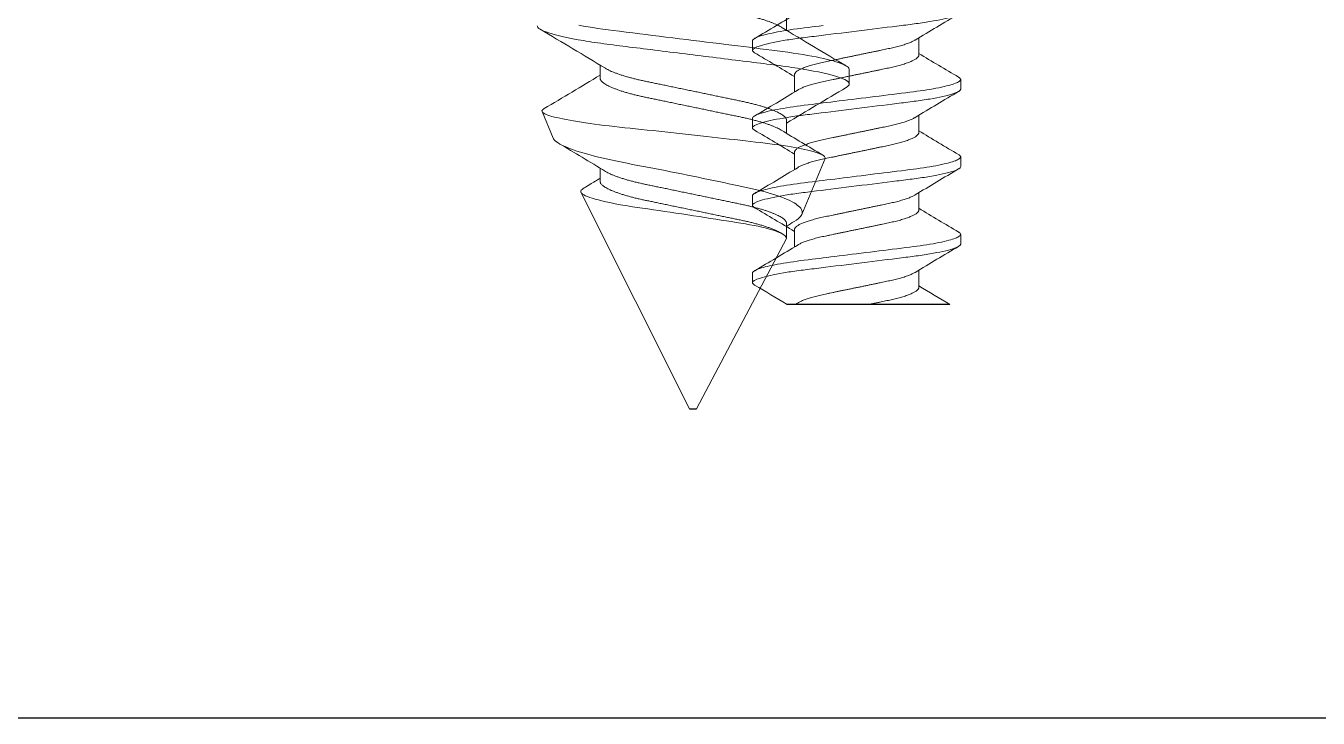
# Model space of a CAD drawing. Header units: inches. Extents: x 129892 to 140765, y 18172 to 24435.
# Drawn here: x 131238.47 to 131256.27, y 22511.99 to 22521.53 of the extents above; entities that cross this region are included whole.
import ezdxf

# ---------------------------------------------------------------- set-up
doc = ezdxf.new("R2010")
doc.units = ezdxf.units.IN
doc.header["$MEASUREMENT"] = 0

# ---------------------------------------------------------------- blocks, each defined once
blk = doc.blocks.new('A$C105D4D3B')
at = {"color": 251, "linetype": 'Continuous', "lineweight": 15}
for p, q in [((5.338, 5.398), (5.338, 5.218)), ((2.769, 4.558), (2.769, 4.738)), ((6.204, 4.678), (6.204, 4.478)), ((2.122, 3.731), (1.971, 4.096)), ((5.338, 3.978), (5.338, 3.797)), ((5.87, 3.451), (5.551, 2.68)), ((2.769, 3.138), (2.769, 3.318)), ((4.003, 0), (2.505, 2.985)), ((5.338, 2.558), (5.338, 2.348)), ((5.338, 2.348), (4.097, 0))]:
    blk.add_line(p, q, dxfattribs=at)
at = {"color": 251}
blk.add_line((4.003, 0), (4.097, 0), dxfattribs=at)
at = {"color": 251, "linetype": 'Continuous', "lineweight": 15}
for points in [[(2.475, 5.285), (2.54, 5.274), (2.604, 5.264), (2.671, 5.253), (2.738, 5.243), (2.808, 5.233), (2.879, 5.224), (2.951, 5.214), (3.038, 5.204), (3.128, 5.192), (3.221, 5.181), (3.316, 5.169), (3.404, 5.158), (3.493, 5.147), (3.584, 5.136), (3.676, 5.124), (3.77, 5.113), (3.864, 5.101), (3.959, 5.089), (4.054, 5.078), (4.144, 5.066), (4.234, 5.055), (4.324, 5.044), (4.413, 5.033), (4.501, 5.022), (4.587, 5.011), (4.668, 5.001), (4.747, 4.992), (4.825, 4.982), (4.901, 4.973), (4.975, 4.963), (5.056, 4.953), (5.134, 4.944), (5.21, 4.934), (5.285, 4.924), (5.358, 4.914), (5.43, 4.903), (5.5, 4.892), (5.567, 4.881), (5.629, 4.87), (5.689, 4.86), (5.746, 4.849), (5.8, 4.837), (5.851, 4.826), (5.899, 4.815), (5.941, 4.805), (5.98, 4.794), (6.017, 4.784), (6.05, 4.773), (6.08, 4.763), (6.109, 4.751), (6.135, 4.74), (6.156, 4.729), (6.174, 4.718), (6.187, 4.708), (6.197, 4.697), (6.202, 4.687), (6.204, 4.678), (6.204, 4.678)], [(5.87, 3.451), (5.871, 3.46), (5.868, 3.47), (5.861, 3.48), (5.848, 3.491), (5.831, 3.502), (5.808, 3.512), (5.787, 3.521), (5.762, 3.53), (5.734, 3.539), (5.704, 3.548), (5.669, 3.557), (5.631, 3.566), (5.591, 3.576), (5.547, 3.585), (5.502, 3.594), (5.454, 3.602), (5.403, 3.611), (5.35, 3.62), (5.294, 3.628), (5.235, 3.637), (5.173, 3.645), (5.109, 3.654), (5.046, 3.661), (4.98, 3.669), (4.913, 3.677), (4.844, 3.685), (4.773, 3.693), (4.7, 3.701), (4.625, 3.71), (4.549, 3.718), (4.472, 3.727), (4.394, 3.736), (4.315, 3.745), (4.235, 3.753), (4.153, 3.763), (4.071, 3.772), (3.988, 3.781), (3.905, 3.79), (3.823, 3.799), (3.743, 3.808), (3.662, 3.816), (3.581, 3.825), (3.5, 3.834), (3.419, 3.843), (3.339, 3.851), (3.26, 3.86), (3.185, 3.868), (3.111, 3.875), (3.038, 3.883), (2.967, 3.891), (2.896, 3.899), (2.827, 3.907), (2.76, 3.916), (2.695, 3.924), (2.632, 3.933), (2.571, 3.941), (2.513, 3.95), (2.457, 3.959), (2.403, 3.968), (2.351, 3.977), (2.303, 3.986), (2.257, 3.995), (2.215, 4.004), (2.176, 4.013), (2.14, 4.022), (2.107, 4.031), (2.078, 4.039), (2.051, 4.048), (2.028, 4.057), (2.009, 4.066), (1.994, 4.074), (1.983, 4.082), (1.975, 4.09), (1.97, 4.097), (1.969, 4.105), (1.972, 4.113), (1.978, 4.122), (1.988, 4.13), (1.999, 4.137)], [(2.122, 3.732), (2.127, 3.721), (2.138, 3.707), (2.152, 3.693), (2.171, 3.678), (2.192, 3.664), (2.216, 3.65), (2.244, 3.635), (2.276, 3.62), (2.311, 3.605), (2.35, 3.59), (2.392, 3.574), (2.437, 3.558), (2.482, 3.544), (2.53, 3.529), (2.581, 3.514), (2.634, 3.499), (2.691, 3.484), (2.75, 3.47), (2.812, 3.455), (2.876, 3.44), (2.94, 3.426), (3.006, 3.412), (3.074, 3.398), (3.144, 3.384), (3.216, 3.37), (3.291, 3.356), (3.367, 3.342), (3.445, 3.327), (3.518, 3.313), (3.591, 3.298), (3.665, 3.284), (3.74, 3.269), (3.817, 3.254), (3.894, 3.238), (3.972, 3.223), (4.05, 3.207), (4.121, 3.192), (4.192, 3.177), (4.264, 3.163), (4.334, 3.148), (4.405, 3.133), (4.476, 3.118), (4.546, 3.103), (4.614, 3.088), (4.68, 3.074), (4.743, 3.06), (4.806, 3.046), (4.868, 3.032), (4.928, 3.018), (4.987, 3.004), (5.044, 2.989), (5.098, 2.974), (5.146, 2.96), (5.191, 2.946), (5.234, 2.931), (5.275, 2.916), (5.315, 2.901), (5.351, 2.885), (5.385, 2.87), (5.416, 2.854), (5.442, 2.839), (5.466, 2.824), (5.487, 2.809), (5.505, 2.795), (5.521, 2.779), (5.534, 2.764), (5.544, 2.749), (5.551, 2.735), (5.555, 2.721), (5.556, 2.707), (5.555, 2.693), (5.551, 2.68)], [(5.337, 2.348), (5.336, 2.359), (5.331, 2.371), (5.321, 2.383), (5.307, 2.396), (5.287, 2.408), (5.264, 2.421), (5.237, 2.433), (5.207, 2.445), (5.173, 2.457), (5.134, 2.469), (5.092, 2.482), (5.046, 2.494), (4.998, 2.505), (4.947, 2.516), (4.892, 2.527), (4.834, 2.538), (4.772, 2.549), (4.708, 2.56), (4.644, 2.57), (4.578, 2.581), (4.51, 2.592), (4.439, 2.603), (4.366, 2.614), (4.292, 2.626), (4.215, 2.638), (4.137, 2.65), (4.058, 2.662), (3.977, 2.674), (3.896, 2.686), (3.815, 2.698), (3.737, 2.71), (3.659, 2.721), (3.582, 2.733), (3.504, 2.744), (3.428, 2.755), (3.353, 2.766), (3.283, 2.776), (3.215, 2.786), (3.149, 2.797), (3.083, 2.808), (3.021, 2.819), (2.961, 2.831), (2.903, 2.842), (2.848, 2.854), (2.796, 2.866), (2.747, 2.879), (2.703, 2.891), (2.662, 2.903), (2.627, 2.915), (2.595, 2.926), (2.569, 2.938), (2.546, 2.949), (2.528, 2.961), (2.515, 2.972), (2.507, 2.982), (2.504, 2.992), (2.505, 3.003), (2.51, 3.014), (2.521, 3.025), (2.536, 3.036), (2.543, 3.04)], [(2.543, 3.041), (2.556, 3.048), (2.581, 3.063), (2.605, 3.078), (2.628, 3.092), (2.649, 3.104), (2.673, 3.119), (2.683, 3.125), (2.695, 3.132), (2.707, 3.139), (2.72, 3.147), (2.732, 3.155), (2.742, 3.161), (2.748, 3.164), (2.753, 3.167), (2.76, 3.172), (2.77, 3.178), (2.769, 3.177)]]:
    blk.add_lwpolyline(points, dxfattribs=at)
for centre, radius, start, end in [((-31.034, -50.951), 65.145, 58.66637, 59.58475), ((39.14, 60.903), 65.142, 238.66632, 239.58486), ((-32.652, 63.031), 68.331, 300.47088, 301.22386), ((41.603, -55.898), 69.967, 120.43448, 121.21919), ((31.825, 47.347), 50.972, 238.5953, 239.3464), ((-25.041, -42.422), 53.531, 58.6077, 59.4082), ((5.323, 2.821), 0.267, 297.0372, 328.292), ((25.029, -29.83), 37.87, 121.1414, 121.3298)]:
    blk.add_arc(centre, radius, start, end, dxfattribs=at)
for points, knots in [([(2.769, 5.978), (2.77, 5.973), (2.771, 5.965), (2.776, 5.952), (2.785, 5.939), (2.799, 5.925), (2.816, 5.911), (2.837, 5.897), (2.861, 5.882), (2.891, 5.867), (2.924, 5.851), (2.962, 5.836), (3.004, 5.82), (3.049, 5.804), (3.098, 5.789), (3.148, 5.774), (3.201, 5.76), (3.254, 5.746), (3.31, 5.733), (3.367, 5.72), (3.425, 5.708), (3.486, 5.696), (3.549, 5.682), (3.614, 5.669), (3.683, 5.655), (3.755, 5.64), (3.828, 5.624), (3.903, 5.609), (3.978, 5.593), (4.053, 5.578), (4.126, 5.563), (4.198, 5.548), (4.269, 5.533), (4.339, 5.518), (4.408, 5.504), (4.475, 5.49), (4.541, 5.476), (4.605, 5.463), (4.668, 5.45), (4.73, 5.437), (4.79, 5.424), (4.848, 5.41), (4.904, 5.396), (4.958, 5.381), (5.008, 5.367), (5.054, 5.352), (5.098, 5.337), (5.138, 5.322), (5.175, 5.307), (5.209, 5.292), (5.238, 5.277), (5.257, 5.267), (5.264, 5.262), (5.265, 5.262)], [0, 0, 0, 0, 0.018809, 0.037877, 0.057179, 0.076689, 0.096379, 0.11622, 0.136179, 0.156224, 0.177279, 0.198352, 0.219403, 0.240394, 0.261285, 0.282039, 0.301689, 0.321152, 0.340401, 0.359409, 0.378169, 0.397041, 0.416167, 0.435521, 0.456012, 0.476692, 0.497525, 0.518475, 0.539504, 0.560572, 0.580683, 0.60076, 0.620768, 0.640675, 0.660448, 0.680056, 0.699471, 0.718664, 0.738507, 0.758145, 0.778013, 0.798149, 0.818524, 0.839105, 0.858913, 0.878847, 0.898874, 0.918963, 0.939077, 0.959183, 0.979247, 0.999234, 1, 1, 1, 1]), ([(1.903, 5.278), (1.903, 5.249), (1.956, 5.215), (2.174, 5.145), (2.339, 5.108), (2.641, 5.057), (2.75, 5.041), (2.977, 5.011), (3.095, 4.996), (3.479, 4.949), (3.766, 4.913), (4.342, 4.842), (4.629, 4.806), (5.012, 4.759), (5.13, 4.745), (5.358, 4.714), (5.467, 4.698), (5.768, 4.647), (5.934, 4.611), (6.152, 4.54), (6.204, 4.506), (6.204, 4.478)], [0, 0, 0, 0, 0.125, 0.125, 0.25, 0.25, 0.3125, 0.3125, 0.375, 0.375, 0.5, 0.5, 0.625, 0.625, 0.6875, 0.6875, 0.75, 0.75, 0.875, 0.875, 1, 1, 1, 1]), ([(2.843, 4.693), (2.849, 4.689), (2.863, 4.681), (2.891, 4.667), (2.924, 4.651), (2.962, 4.636), (3.004, 4.62), (3.049, 4.604), (3.098, 4.589), (3.148, 4.574), (3.201, 4.56), (3.254, 4.546), (3.31, 4.533), (3.367, 4.52), (3.425, 4.508), (3.486, 4.496), (3.549, 4.482), (3.614, 4.469), (3.683, 4.455), (3.755, 4.44), (3.828, 4.424), (3.903, 4.409), (3.978, 4.393), (4.053, 4.378), (4.126, 4.363), (4.198, 4.348), (4.269, 4.333), (4.339, 4.318), (4.408, 4.304), (4.475, 4.29), (4.541, 4.276), (4.605, 4.263), (4.668, 4.25), (4.73, 4.237), (4.79, 4.224), (4.848, 4.21), (4.904, 4.196), (4.958, 4.181), (5.008, 4.167), (5.054, 4.152), (5.098, 4.137), (5.138, 4.122), (5.175, 4.107), (5.209, 4.092), (5.238, 4.077), (5.265, 4.063), (5.288, 4.048), (5.306, 4.033), (5.321, 4.018), (5.331, 4.004), (5.337, 3.991), (5.338, 3.982), (5.338, 3.978)], [0, 0, 0, 0, 0.015022, 0.035068, 0.056123, 0.077196, 0.098248, 0.119238, 0.14013, 0.160884, 0.180534, 0.199998, 0.219246, 0.238255, 0.257015, 0.275888, 0.295014, 0.314368, 0.33486, 0.35554, 0.376373, 0.397323, 0.418352, 0.439421, 0.459532, 0.479609, 0.499618, 0.519525, 0.539298, 0.558906, 0.578321, 0.597515, 0.617358, 0.636996, 0.656865, 0.677001, 0.697376, 0.717957, 0.737765, 0.757699, 0.777727, 0.797816, 0.81793, 0.838037, 0.858101, 0.878088, 0.898909, 0.919574, 0.940046, 0.960295, 0.980289, 1, 1, 1, 1]), ([(2.769, 4.558), (2.77, 4.553), (2.771, 4.545), (2.776, 4.532), (2.785, 4.519), (2.799, 4.505), (2.816, 4.491), (2.837, 4.477), (2.861, 4.462), (2.891, 4.447), (2.924, 4.431), (2.962, 4.416), (3.004, 4.4), (3.049, 4.384), (3.098, 4.369), (3.148, 4.354), (3.201, 4.34), (3.254, 4.326), (3.31, 4.313), (3.367, 4.3), (3.425, 4.288), (3.486, 4.276), (3.549, 4.262), (3.614, 4.249), (3.683, 4.235), (3.755, 4.22), (3.828, 4.204), (3.903, 4.189), (3.978, 4.173), (4.053, 4.158), (4.126, 4.143), (4.198, 4.128), (4.269, 4.113), (4.339, 4.098), (4.408, 4.084), (4.475, 4.07), (4.541, 4.056), (4.605, 4.043), (4.668, 4.03), (4.73, 4.017), (4.79, 4.004), (4.848, 3.99), (4.904, 3.976), (4.958, 3.961), (5.008, 3.947), (5.054, 3.932), (5.098, 3.917), (5.138, 3.902), (5.175, 3.887), (5.209, 3.872), (5.238, 3.857), (5.257, 3.847), (5.264, 3.842), (5.265, 3.842)], [0, 0, 0, 0, 0.018809, 0.037877, 0.057179, 0.076689, 0.096379, 0.11622, 0.136179, 0.156224, 0.177279, 0.198352, 0.219403, 0.240394, 0.261285, 0.282039, 0.301689, 0.321152, 0.340401, 0.359409, 0.378169, 0.397041, 0.416167, 0.435521, 0.456012, 0.476692, 0.497525, 0.518475, 0.539504, 0.560572, 0.580683, 0.60076, 0.620768, 0.640675, 0.660448, 0.680056, 0.699471, 0.718664, 0.738507, 0.758145, 0.778013, 0.79815, 0.818524, 0.839105, 0.858913, 0.878847, 0.898874, 0.918963, 0.939077, 0.959183, 0.979247, 0.999234, 1, 1, 1, 1]), ([(2.769, 4.558), (2.77, 4.553), (2.771, 4.545), (2.776, 4.532), (2.785, 4.519), (2.799, 4.505), (2.816, 4.491), (2.837, 4.477), (2.861, 4.462), (2.891, 4.447), (2.924, 4.431), (2.962, 4.416), (3.004, 4.4), (3.049, 4.384), (3.098, 4.369), (3.148, 4.354), (3.201, 4.34), (3.254, 4.326), (3.31, 4.313), (3.367, 4.3), (3.425, 4.288), (3.486, 4.276), (3.549, 4.262), (3.614, 4.249), (3.683, 4.235), (3.755, 4.22), (3.828, 4.204), (3.903, 4.189), (3.978, 4.173), (4.053, 4.158), (4.126, 4.143), (4.198, 4.128), (4.269, 4.113), (4.339, 4.098), (4.408, 4.084), (4.475, 4.07), (4.541, 4.056), (4.605, 4.043), (4.668, 4.03), (4.73, 4.017), (4.79, 4.004), (4.848, 3.99), (4.904, 3.976), (4.958, 3.961), (5.008, 3.947), (5.054, 3.932), (5.098, 3.917), (5.138, 3.902), (5.175, 3.887), (5.209, 3.872), (5.238, 3.857), (5.257, 3.847), (5.264, 3.842), (5.265, 3.842)], [0, 0, 0, 0, 0.018809, 0.037877, 0.057179, 0.076689, 0.096379, 0.11622, 0.136179, 0.156224, 0.177279, 0.198352, 0.219403, 0.240394, 0.261285, 0.282039, 0.301689, 0.321152, 0.340401, 0.359409, 0.378169, 0.397041, 0.416167, 0.435521, 0.456012, 0.476692, 0.497525, 0.518475, 0.539504, 0.560572, 0.580683, 0.60076, 0.620768, 0.640675, 0.660448, 0.680056, 0.699471, 0.718664, 0.738507, 0.758145, 0.778013, 0.798149, 0.818524, 0.839105, 0.858913, 0.878847, 0.898874, 0.918963, 0.939077, 0.959183, 0.979247, 0.999234, 1, 1, 1, 1]), ([(2.843, 3.273), (2.849, 3.269), (2.863, 3.261), (2.891, 3.247), (2.924, 3.231), (2.962, 3.216), (3.004, 3.2), (3.049, 3.184), (3.098, 3.169), (3.148, 3.154), (3.201, 3.14), (3.254, 3.126), (3.31, 3.113), (3.367, 3.1), (3.425, 3.088), (3.486, 3.076), (3.549, 3.062), (3.614, 3.049), (3.683, 3.035), (3.755, 3.02), (3.828, 3.004), (3.903, 2.989), (3.978, 2.973), (4.053, 2.958), (4.126, 2.943), (4.198, 2.928), (4.269, 2.913), (4.339, 2.898), (4.408, 2.884), (4.475, 2.87), (4.541, 2.856), (4.605, 2.843), (4.668, 2.83), (4.73, 2.817), (4.79, 2.804), (4.848, 2.79), (4.904, 2.776), (4.958, 2.761), (5.008, 2.747), (5.054, 2.732), (5.098, 2.717), (5.138, 2.702), (5.175, 2.687), (5.209, 2.672), (5.238, 2.657), (5.265, 2.643), (5.288, 2.628), (5.306, 2.613), (5.321, 2.598), (5.331, 2.584), (5.337, 2.571), (5.338, 2.562), (5.338, 2.558)], [0, 0, 0, 0, 0.015022, 0.035068, 0.056123, 0.077196, 0.098248, 0.119238, 0.14013, 0.160884, 0.180534, 0.199998, 0.219246, 0.238255, 0.257015, 0.275888, 0.295014, 0.314368, 0.33486, 0.35554, 0.376373, 0.397324, 0.418352, 0.439421, 0.459532, 0.479609, 0.499618, 0.519525, 0.539298, 0.558906, 0.578321, 0.597515, 0.617358, 0.636996, 0.656865, 0.677001, 0.697376, 0.717957, 0.737765, 0.757699, 0.777727, 0.797816, 0.81793, 0.838037, 0.858101, 0.878088, 0.898909, 0.919574, 0.940046, 0.960295, 0.980289, 1, 1, 1, 1]), ([(2.769, 3.138), (2.77, 3.133), (2.771, 3.125), (2.776, 3.112), (2.785, 3.099), (2.799, 3.085), (2.816, 3.071), (2.837, 3.057), (2.861, 3.042), (2.891, 3.027), (2.924, 3.011), (2.962, 2.996), (3.004, 2.98), (3.049, 2.964), (3.098, 2.949), (3.148, 2.934), (3.201, 2.92), (3.254, 2.906), (3.31, 2.893), (3.367, 2.88), (3.425, 2.868), (3.486, 2.856), (3.549, 2.843), (3.614, 2.829), (3.683, 2.815), (3.755, 2.8), (3.828, 2.784), (3.903, 2.769), (3.978, 2.753), (4.053, 2.738), (4.126, 2.723), (4.198, 2.708), (4.269, 2.693), (4.339, 2.678), (4.408, 2.664), (4.475, 2.65), (4.541, 2.636), (4.605, 2.623), (4.668, 2.61), (4.73, 2.597), (4.79, 2.584), (4.848, 2.57), (4.904, 2.556), (4.959, 2.541), (5.011, 2.526), (5.061, 2.51), (5.108, 2.494), (5.15, 2.478), (5.189, 2.462), (5.223, 2.445), (5.248, 2.432), (5.26, 2.425), (5.264, 2.422)], [0, 0, 0, 0, 0.018809, 0.037877, 0.057179, 0.07669, 0.096381, 0.116222, 0.136181, 0.156227, 0.177282, 0.198355, 0.219407, 0.240398, 0.261289, 0.282043, 0.301694, 0.321157, 0.340406, 0.359414, 0.378175, 0.397048, 0.416174, 0.435528, 0.45602, 0.4767, 0.497533, 0.518484, 0.539512, 0.560581, 0.580692, 0.600769, 0.620778, 0.640685, 0.660458, 0.680067, 0.699482, 0.718676, 0.738519, 0.758157, 0.778026, 0.798162, 0.818537, 0.839118, 0.860474, 0.881973, 0.903575, 0.925239, 0.94692, 0.968576, 0.990164, 1, 1, 1, 1])]:
    blk.add_open_spline(points, degree=3, knots=knots, dxfattribs=at)
blk.add_open_spline([(6.204, 4.478), (6.204, 4.462), (6.19, 4.446), (6.161, 4.429)], degree=3, dxfattribs=at)
blk = doc.blocks.new('A$C47B607A2')
at = {"color": 7, "linetype": 'Continuous', "lineweight": 15}
for p, q in [((1.566, 3.631), (1.566, 3.498)), ((3.856, 3.431), (3.856, 3.672)), ((2.144, 3.165), (2.144, 2.925)), ((4.434, 2.965), (4.434, 3.098)), ((1.566, 2.565), (1.566, 2.431)), ((3.856, 2.364), (3.856, 2.605)), ((2.144, 2.098), (2.144, 1.858)), ((4.434, 1.898), (4.434, 2.031)), ((1.566, 1.498), (1.566, 1.364)), ((3.856, 1.298), (3.856, 1.538)), ((2.144, 1.031), (2.144, 0.791)), ((4.434, 0.831), (4.434, 0.964)), ((1.566, 0.431), (1.566, 0.298)), ((3.856, 0.231), (3.856, 0.471))]:
    blk.add_line(p, q, dxfattribs=at)
at = {"color": 7, "linetype": 'Continuous', "lineweight": 15, "flags": 128}
for points in [[(2.538, 3.841), (2.486, 3.834), (2.435, 3.828), (2.386, 3.822), (2.332, 3.815), (2.28, 3.809), (2.229, 3.802), (2.179, 3.796), (2.13, 3.789), (2.083, 3.782), (2.036, 3.774), (1.991, 3.767), (1.95, 3.76), (1.91, 3.753), (1.872, 3.745), (1.836, 3.738), (1.802, 3.731), (1.77, 3.723), (1.742, 3.716), (1.716, 3.709), (1.692, 3.702), (1.669, 3.695), (1.649, 3.688), (1.63, 3.681), (1.613, 3.673), (1.598, 3.666), (1.587, 3.658), (1.578, 3.651), (1.571, 3.645), (1.568, 3.638), (1.566, 3.631), (1.566, 3.631)], [(4.405, 3.13), (4.413, 3.125), (4.422, 3.118), (4.429, 3.111), (4.432, 3.104), (4.434, 3.098), (4.433, 3.092), (4.429, 3.085), (4.423, 3.079), (4.415, 3.072), (4.405, 3.065), (4.392, 3.058), (4.378, 3.052), (4.361, 3.045), (4.342, 3.038), (4.321, 3.031), (4.298, 3.024), (4.27, 3.016), (4.24, 3.009), (4.207, 3.001), (4.171, 2.993), (4.134, 2.985), (4.094, 2.977), (4.053, 2.97), (4.009, 2.962), (3.966, 2.955), (3.922, 2.948), (3.877, 2.942), (3.831, 2.935), (3.783, 2.929), (3.735, 2.922), (3.677, 2.915), (3.617, 2.908), (3.556, 2.9), (3.492, 2.892), (3.433, 2.885), (3.374, 2.878), (3.313, 2.87), (3.252, 2.862), (3.189, 2.855), (3.127, 2.847), (3.063, 2.839), (3, 2.831), (2.94, 2.824), (2.88, 2.816), (2.82, 2.809), (2.761, 2.802), (2.702, 2.794), (2.644, 2.787), (2.591, 2.78), (2.538, 2.774), (2.486, 2.767), (2.435, 2.761), (2.386, 2.755), (2.332, 2.748), (2.28, 2.742), (2.229, 2.736), (2.179, 2.729), (2.13, 2.722), (2.083, 2.715), (2.036, 2.708), (1.991, 2.7), (1.95, 2.693), (1.91, 2.686), (1.872, 2.679), (1.836, 2.671), (1.802, 2.664), (1.77, 2.656), (1.742, 2.649), (1.716, 2.642), (1.692, 2.635), (1.669, 2.628), (1.649, 2.621), (1.63, 2.614), (1.613, 2.606), (1.598, 2.599), (1.587, 2.592), (1.578, 2.585), (1.571, 2.578), (1.568, 2.571), (1.566, 2.565), (1.566, 2.565)], [(4.405, 2.064), (4.413, 2.058), (4.422, 2.051), (4.429, 2.044), (4.432, 2.037), (4.434, 2.031), (4.433, 2.025), (4.429, 2.019), (4.423, 2.012), (4.415, 2.005), (4.405, 1.999), (4.392, 1.992), (4.378, 1.985), (4.361, 1.978), (4.342, 1.971), (4.321, 1.964), (4.298, 1.957), (4.27, 1.949), (4.24, 1.942), (4.207, 1.934), (4.171, 1.926), (4.134, 1.918), (4.094, 1.91), (4.053, 1.903), (4.009, 1.895), (3.966, 1.888), (3.922, 1.881), (3.877, 1.875), (3.831, 1.868), (3.783, 1.862), (3.735, 1.856), (3.677, 1.848), (3.617, 1.841), (3.556, 1.833), (3.492, 1.825), (3.433, 1.818), (3.374, 1.811), (3.313, 1.803), (3.252, 1.796), (3.189, 1.788), (3.127, 1.78), (3.063, 1.772), (3, 1.764), (2.94, 1.757), (2.88, 1.749), (2.82, 1.742), (2.761, 1.735), (2.702, 1.727), (2.644, 1.72), (2.591, 1.714), (2.538, 1.707), (2.486, 1.701), (2.435, 1.694), (2.386, 1.688), (2.332, 1.682), (2.28, 1.675), (2.229, 1.669), (2.179, 1.662), (2.13, 1.655), (2.083, 1.648), (2.036, 1.641), (1.991, 1.633), (1.95, 1.626), (1.91, 1.619), (1.872, 1.612), (1.836, 1.604), (1.802, 1.597), (1.77, 1.589), (1.742, 1.582), (1.716, 1.575), (1.692, 1.568), (1.669, 1.561), (1.649, 1.554), (1.63, 1.547), (1.613, 1.539), (1.598, 1.532), (1.587, 1.525), (1.578, 1.518), (1.571, 1.511), (1.568, 1.504), (1.566, 1.498), (1.566, 1.498)], [(4.405, 0.997), (4.413, 0.991), (4.422, 0.984), (4.429, 0.977), (4.432, 0.971), (4.434, 0.964), (4.433, 0.958), (4.429, 0.952), (4.423, 0.945), (4.415, 0.939), (4.405, 0.932), (4.392, 0.925), (4.378, 0.918), (4.361, 0.911), (4.342, 0.904), (4.321, 0.898), (4.298, 0.891), (4.27, 0.883), (4.24, 0.875), (4.207, 0.867), (4.171, 0.859), (4.134, 0.851), (4.094, 0.844), (4.053, 0.836), (4.009, 0.829), (3.966, 0.821), (3.922, 0.815), (3.877, 0.808), (3.831, 0.801), (3.783, 0.795), (3.735, 0.789), (3.677, 0.782), (3.617, 0.774), (3.556, 0.766), (3.492, 0.759), (3.433, 0.751), (3.374, 0.744), (3.313, 0.736), (3.252, 0.729), (3.189, 0.721), (3.127, 0.713), (3.063, 0.705), (3, 0.698), (2.94, 0.69), (2.88, 0.683), (2.82, 0.675), (2.761, 0.668), (2.702, 0.661), (2.644, 0.653), (2.591, 0.647), (2.538, 0.64), (2.486, 0.634), (2.435, 0.627), (2.386, 0.621), (2.332, 0.615), (2.28, 0.608), (2.229, 0.602), (2.179, 0.595), (2.13, 0.588), (2.083, 0.581), (2.036, 0.574), (1.991, 0.567), (1.95, 0.559), (1.91, 0.552), (1.872, 0.545), (1.836, 0.537), (1.802, 0.53), (1.77, 0.523), (1.742, 0.516), (1.716, 0.509), (1.692, 0.501), (1.669, 0.495), (1.649, 0.488), (1.63, 0.48), (1.613, 0.473), (1.598, 0.465), (1.587, 0.458), (1.578, 0.451), (1.571, 0.444), (1.568, 0.437), (1.566, 0.431), (1.566, 0.431)]]:
    blk.add_lwpolyline(points, dxfattribs=at)
blk.add_lwpolyline([(4.286, 0), (2.041, 0)])
at = {"color": 7, "linetype": 'Continuous', "lineweight": 15}
for centre, radius, start, end in [((-20.386, 41.108), 43.42, 300.4151, 301.3338), ((26.388, -33.448), 43.422, 120.4152, 121.3337), ((-22.033, -36.753), 46.646, 58.7809, 59.5655), ((28.026, 43.337), 46.632, 238.7807, 239.5655), ((-20.386, 40.041), 43.42, 300.4151, 301.3338), ((26.388, -34.514), 43.422, 120.4152, 121.3337), ((-22.033, -37.82), 46.646, 58.7809, 59.5655), ((28.026, 42.27), 46.632, 238.7807, 239.5655), ((-20.386, 38.974), 43.42, 300.4151, 301.3338), ((26.388, -35.581), 43.422, 120.4152, 121.3337), ((-22.033, -38.887), 46.646, 58.7809, 59.5655), ((28.026, 41.203), 46.632, 238.7807, 239.5655), ((-20.386, 37.908), 43.42, 300.4151, 301.3338), ((26.388, -36.648), 43.422, 120.4152, 121.3337), ((-22.033, -39.953), 46.646, 58.9281, 59.5655), ((28.026, 40.136), 46.632, 238.7807, 239.3964)]:
    blk.add_arc(centre, radius, start, end, dxfattribs=at)
for points, knots in [([(4.434, 4.031), (4.434, 4.012), (4.399, 3.99), (4.253, 3.943), (4.143, 3.918), (3.942, 3.884), (3.869, 3.874), (3.718, 3.853), (3.639, 3.844), (3.384, 3.812), (3.192, 3.789), (2.808, 3.741), (2.617, 3.717), (2.361, 3.685), (2.282, 3.676), (2.131, 3.656), (2.058, 3.645), (1.857, 3.611), (1.747, 3.587), (1.601, 3.54), (1.566, 3.517), (1.566, 3.498)], [0, 0, 0, 0, 0.125, 0.125, 0.25, 0.25, 0.3125, 0.3125, 0.375, 0.375, 0.5, 0.5, 0.625, 0.625, 0.6875, 0.6875, 0.75, 0.75, 0.875, 0.875, 1, 1, 1, 1]), ([(3.807, 3.642), (3.803, 3.639), (3.794, 3.633), (3.776, 3.624), (3.753, 3.614), (3.728, 3.603), (3.7, 3.593), (3.67, 3.583), (3.638, 3.572), (3.604, 3.563), (3.569, 3.553), (3.533, 3.544), (3.496, 3.535), (3.458, 3.527), (3.419, 3.518), (3.379, 3.51), (3.337, 3.501), (3.293, 3.492), (3.247, 3.483), (3.199, 3.473), (3.15, 3.463), (3.101, 3.452), (3.051, 3.442), (3.001, 3.432), (2.952, 3.421), (2.904, 3.411), (2.857, 3.402), (2.81, 3.392), (2.764, 3.382), (2.719, 3.373), (2.675, 3.364), (2.633, 3.355), (2.591, 3.346), (2.549, 3.338), (2.509, 3.329), (2.471, 3.32), (2.433, 3.31), (2.398, 3.301), (2.364, 3.291), (2.333, 3.281), (2.304, 3.271), (2.277, 3.261), (2.253, 3.251), (2.23, 3.241), (2.21, 3.231), (2.193, 3.221), (2.178, 3.211), (2.165, 3.201), (2.156, 3.192), (2.149, 3.182), (2.145, 3.173), (2.144, 3.168), (2.144, 3.165)], [0, 0, 0, 0, 0.015022, 0.035068, 0.056123, 0.077196, 0.098248, 0.119238, 0.14013, 0.160884, 0.180534, 0.199998, 0.219246, 0.238255, 0.257015, 0.275888, 0.295014, 0.314368, 0.33486, 0.35554, 0.376373, 0.397324, 0.418352, 0.439421, 0.459532, 0.479609, 0.499618, 0.519525, 0.539298, 0.558906, 0.578321, 0.597515, 0.617358, 0.636996, 0.656865, 0.677001, 0.697376, 0.717957, 0.737765, 0.757699, 0.777727, 0.797816, 0.81793, 0.838037, 0.858101, 0.878088, 0.898909, 0.919574, 0.940046, 0.960295, 0.980289, 1, 1, 1, 1]), ([(3.856, 3.431), (3.856, 3.429), (3.856, 3.423), (3.852, 3.415), (3.846, 3.406), (3.837, 3.396), (3.826, 3.387), (3.812, 3.377), (3.795, 3.368), (3.776, 3.358), (3.753, 3.347), (3.728, 3.337), (3.7, 3.326), (3.67, 3.316), (3.638, 3.306), (3.604, 3.296), (3.569, 3.286), (3.533, 3.277), (3.496, 3.268), (3.458, 3.26), (3.419, 3.252), (3.379, 3.243), (3.337, 3.235), (3.293, 3.226), (3.247, 3.216), (3.199, 3.206), (3.15, 3.196), (3.101, 3.186), (3.051, 3.175), (3.001, 3.165), (2.952, 3.155), (2.904, 3.145), (2.857, 3.135), (2.81, 3.125), (2.764, 3.116), (2.719, 3.106), (2.675, 3.097), (2.633, 3.088), (2.591, 3.08), (2.549, 3.071), (2.509, 3.062), (2.471, 3.053), (2.433, 3.044), (2.398, 3.034), (2.364, 3.024), (2.333, 3.014), (2.304, 3.005), (2.277, 2.995), (2.253, 2.985), (2.23, 2.975), (2.211, 2.965), (2.198, 2.958), (2.193, 2.955), (2.193, 2.954)], [0, 0, 0, 0, 0.018809, 0.037877, 0.057179, 0.076689, 0.096379, 0.11622, 0.136179, 0.156224, 0.177279, 0.198352, 0.219403, 0.240394, 0.261285, 0.282039, 0.301689, 0.321152, 0.340401, 0.359409, 0.378169, 0.397041, 0.416167, 0.435521, 0.456012, 0.476692, 0.497525, 0.518475, 0.539504, 0.560572, 0.580683, 0.60076, 0.620768, 0.640675, 0.660448, 0.680056, 0.699471, 0.718664, 0.738507, 0.758145, 0.778013, 0.798149, 0.818524, 0.839105, 0.858913, 0.878847, 0.898874, 0.918963, 0.939077, 0.959183, 0.979247, 0.999234, 1, 1, 1, 1]), ([(4.434, 2.965), (4.434, 2.945), (4.399, 2.923), (4.253, 2.876), (4.143, 2.851), (3.942, 2.818), (3.869, 2.807), (3.718, 2.787), (3.639, 2.777), (3.384, 2.745), (3.192, 2.722), (2.808, 2.674), (2.617, 2.65), (2.361, 2.619), (2.282, 2.609), (2.131, 2.589), (2.058, 2.578), (1.857, 2.544), (1.747, 2.52), (1.601, 2.473), (1.566, 2.45), (1.566, 2.431)], [0, 0, 0, 0, 0.125, 0.125, 0.25, 0.25, 0.3125, 0.3125, 0.375, 0.375, 0.5, 0.5, 0.625, 0.625, 0.6875, 0.6875, 0.75, 0.75, 0.875, 0.875, 1, 1, 1, 1]), ([(3.807, 2.575), (3.803, 2.572), (3.794, 2.567), (3.776, 2.557), (3.753, 2.547), (3.728, 2.537), (3.7, 2.526), (3.67, 2.516), (3.638, 2.506), (3.604, 2.496), (3.569, 2.486), (3.533, 2.477), (3.496, 2.468), (3.458, 2.46), (3.419, 2.452), (3.379, 2.443), (3.337, 2.435), (3.293, 2.425), (3.247, 2.416), (3.199, 2.406), (3.15, 2.396), (3.101, 2.385), (3.051, 2.375), (3.001, 2.365), (2.952, 2.355), (2.904, 2.345), (2.857, 2.335), (2.81, 2.325), (2.764, 2.316), (2.719, 2.306), (2.675, 2.297), (2.633, 2.288), (2.591, 2.28), (2.549, 2.271), (2.509, 2.262), (2.471, 2.253), (2.433, 2.243), (2.398, 2.234), (2.364, 2.224), (2.333, 2.214), (2.304, 2.204), (2.277, 2.194), (2.253, 2.184), (2.23, 2.174), (2.21, 2.165), (2.193, 2.155), (2.178, 2.145), (2.165, 2.135), (2.156, 2.125), (2.149, 2.116), (2.145, 2.107), (2.144, 2.101), (2.144, 2.098)], [0, 0, 0, 0, 0.015022, 0.035068, 0.056123, 0.077196, 0.098248, 0.119238, 0.14013, 0.160884, 0.180534, 0.199998, 0.219246, 0.238255, 0.257015, 0.275888, 0.295014, 0.314368, 0.33486, 0.35554, 0.376373, 0.397324, 0.418352, 0.439421, 0.459532, 0.479609, 0.499618, 0.519525, 0.539298, 0.558906, 0.578321, 0.597515, 0.617358, 0.636996, 0.656865, 0.677001, 0.697376, 0.717957, 0.737765, 0.757699, 0.777727, 0.797816, 0.81793, 0.838037, 0.858101, 0.878088, 0.898909, 0.919574, 0.940046, 0.960295, 0.980289, 1, 1, 1, 1]), ([(3.856, 2.364), (3.856, 2.362), (3.856, 2.356), (3.852, 2.348), (3.846, 2.339), (3.837, 2.33), (3.826, 2.32), (3.812, 2.31), (3.795, 2.301), (3.776, 2.291), (3.753, 2.28), (3.728, 2.27), (3.7, 2.259), (3.67, 2.249), (3.638, 2.239), (3.604, 2.229), (3.569, 2.219), (3.533, 2.21), (3.496, 2.201), (3.458, 2.193), (3.419, 2.185), (3.379, 2.176), (3.337, 2.168), (3.293, 2.159), (3.247, 2.149), (3.199, 2.139), (3.15, 2.129), (3.101, 2.119), (3.051, 2.108), (3.001, 2.098), (2.952, 2.088), (2.904, 2.078), (2.857, 2.068), (2.81, 2.058), (2.764, 2.049), (2.719, 2.039), (2.675, 2.03), (2.633, 2.021), (2.591, 2.013), (2.549, 2.004), (2.509, 1.995), (2.471, 1.986), (2.433, 1.977), (2.398, 1.967), (2.364, 1.957), (2.333, 1.947), (2.304, 1.938), (2.277, 1.928), (2.253, 1.918), (2.23, 1.908), (2.211, 1.898), (2.198, 1.891), (2.193, 1.888), (2.193, 1.888)], [0, 0, 0, 0, 0.018809, 0.037877, 0.057179, 0.076689, 0.096379, 0.11622, 0.136179, 0.156224, 0.177279, 0.198352, 0.219403, 0.240394, 0.261285, 0.282039, 0.301689, 0.321152, 0.340401, 0.359409, 0.378169, 0.397041, 0.416167, 0.435521, 0.456012, 0.476692, 0.497525, 0.518475, 0.539504, 0.560572, 0.580683, 0.60076, 0.620768, 0.640675, 0.660448, 0.680056, 0.699471, 0.718664, 0.738507, 0.758145, 0.778013, 0.798149, 0.818524, 0.839105, 0.858913, 0.878847, 0.898874, 0.918963, 0.939077, 0.959183, 0.979247, 0.999234, 1, 1, 1, 1]), ([(4.434, 1.898), (4.434, 1.878), (4.399, 1.856), (4.253, 1.809), (4.143, 1.785), (3.942, 1.751), (3.869, 1.74), (3.718, 1.72), (3.639, 1.71), (3.384, 1.679), (3.192, 1.655), (2.808, 1.607), (2.617, 1.583), (2.361, 1.552), (2.282, 1.542), (2.131, 1.522), (2.058, 1.511), (1.857, 1.477), (1.747, 1.453), (1.601, 1.406), (1.566, 1.384), (1.566, 1.364)], [0, 0, 0, 0, 0.125, 0.125, 0.25, 0.25, 0.3125, 0.3125, 0.375, 0.375, 0.5, 0.5, 0.625, 0.625, 0.6875, 0.6875, 0.75, 0.75, 0.875, 0.875, 1, 1, 1, 1]), ([(3.807, 1.508), (3.803, 1.505), (3.794, 1.5), (3.776, 1.49), (3.753, 1.48), (3.728, 1.47), (3.7, 1.459), (3.67, 1.449), (3.638, 1.439), (3.604, 1.429), (3.569, 1.419), (3.533, 1.41), (3.496, 1.401), (3.458, 1.393), (3.419, 1.385), (3.379, 1.376), (3.337, 1.368), (3.293, 1.358), (3.247, 1.349), (3.199, 1.339), (3.15, 1.329), (3.101, 1.319), (3.051, 1.308), (3.001, 1.298), (2.952, 1.288), (2.904, 1.278), (2.857, 1.268), (2.81, 1.258), (2.764, 1.249), (2.719, 1.239), (2.675, 1.23), (2.633, 1.221), (2.591, 1.213), (2.549, 1.204), (2.509, 1.195), (2.471, 1.186), (2.433, 1.176), (2.398, 1.167), (2.364, 1.157), (2.333, 1.147), (2.304, 1.137), (2.277, 1.128), (2.253, 1.118), (2.23, 1.108), (2.21, 1.098), (2.193, 1.088), (2.178, 1.078), (2.165, 1.068), (2.156, 1.058), (2.149, 1.049), (2.145, 1.04), (2.144, 1.034), (2.144, 1.031)], [0, 0, 0, 0, 0.015022, 0.035068, 0.056123, 0.077196, 0.098248, 0.119238, 0.14013, 0.160884, 0.180534, 0.199998, 0.219246, 0.238255, 0.257015, 0.275888, 0.295014, 0.314368, 0.33486, 0.35554, 0.376373, 0.397324, 0.418352, 0.439421, 0.459532, 0.479609, 0.499618, 0.519525, 0.539298, 0.558906, 0.578321, 0.597515, 0.617358, 0.636996, 0.656865, 0.677001, 0.697376, 0.717957, 0.737765, 0.757699, 0.777727, 0.797816, 0.81793, 0.838037, 0.858101, 0.878088, 0.898909, 0.919574, 0.940046, 0.960295, 0.980289, 1, 1, 1, 1]), ([(3.856, 1.298), (3.856, 1.295), (3.856, 1.289), (3.852, 1.281), (3.846, 1.272), (3.837, 1.263), (3.826, 1.253), (3.812, 1.244), (3.795, 1.234), (3.776, 1.224), (3.753, 1.214), (3.728, 1.203), (3.7, 1.193), (3.67, 1.182), (3.638, 1.172), (3.604, 1.162), (3.569, 1.153), (3.533, 1.143), (3.496, 1.135), (3.458, 1.126), (3.419, 1.118), (3.379, 1.11), (3.337, 1.101), (3.293, 1.092), (3.247, 1.082), (3.199, 1.072), (3.15, 1.062), (3.101, 1.052), (3.051, 1.041), (3.001, 1.031), (2.952, 1.021), (2.904, 1.011), (2.857, 1.001), (2.81, 0.991), (2.764, 0.982), (2.719, 0.973), (2.675, 0.964), (2.633, 0.955), (2.591, 0.946), (2.549, 0.937), (2.509, 0.929), (2.471, 0.919), (2.433, 0.91), (2.398, 0.9), (2.364, 0.89), (2.333, 0.881), (2.304, 0.871), (2.277, 0.861), (2.253, 0.851), (2.23, 0.841), (2.211, 0.831), (2.198, 0.824), (2.193, 0.821), (2.193, 0.821)], [0, 0, 0, 0, 0.018809, 0.037877, 0.057179, 0.076689, 0.096379, 0.11622, 0.136179, 0.156224, 0.177279, 0.198352, 0.219403, 0.240394, 0.261285, 0.282039, 0.301689, 0.321152, 0.340401, 0.359409, 0.378169, 0.397041, 0.416167, 0.435521, 0.456012, 0.476692, 0.497525, 0.518475, 0.539504, 0.560572, 0.580683, 0.60076, 0.620768, 0.640675, 0.660448, 0.680056, 0.699471, 0.718664, 0.738507, 0.758145, 0.778013, 0.798149, 0.818524, 0.839105, 0.858913, 0.878847, 0.898874, 0.918963, 0.939077, 0.959183, 0.979247, 0.999234, 1, 1, 1, 1]), ([(4.434, 0.831), (4.434, 0.812), (4.399, 0.789), (4.253, 0.742), (4.143, 0.718), (3.942, 0.684), (3.869, 0.673), (3.718, 0.653), (3.639, 0.643), (3.384, 0.612), (3.192, 0.588), (2.808, 0.54), (2.617, 0.517), (2.361, 0.485), (2.282, 0.476), (2.131, 0.455), (2.058, 0.445), (1.857, 0.411), (1.747, 0.386), (1.601, 0.339), (1.566, 0.317), (1.566, 0.298)], [0, 0, 0, 0, 0.125, 0.125, 0.25, 0.25, 0.3125, 0.3125, 0.375, 0.375, 0.5, 0.5, 0.625, 0.625, 0.6875, 0.6875, 0.75, 0.75, 0.875, 0.875, 1, 1, 1, 1]), ([(3.807, 0.441), (3.803, 0.439), (3.794, 0.433), (3.776, 0.424), (3.753, 0.413), (3.728, 0.403), (3.7, 0.392), (3.67, 0.382), (3.638, 0.372), (3.604, 0.362), (3.569, 0.352), (3.533, 0.343), (3.496, 0.335), (3.458, 0.326), (3.419, 0.318), (3.379, 0.309), (3.337, 0.301), (3.293, 0.292), (3.247, 0.282), (3.199, 0.272), (3.15, 0.262), (3.101, 0.252), (3.051, 0.241), (3.001, 0.231), (2.952, 0.221), (2.904, 0.211), (2.857, 0.201), (2.81, 0.191), (2.764, 0.182), (2.719, 0.173), (2.675, 0.163), (2.633, 0.155), (2.591, 0.146), (2.549, 0.137), (2.509, 0.128), (2.471, 0.119), (2.433, 0.11), (2.398, 0.1), (2.364, 0.09), (2.333, 0.081), (2.304, 0.071), (2.277, 0.061), (2.253, 0.051), (2.23, 0.041), (2.21, 0.031), (2.193, 0.021), (2.178, 0.011), (2.169, 0.004), (2.165, 0), (2.164, 0)], [0, 0, 0, 0, 0.0150223, 0.0350677, 0.0561229, 0.0771961, 0.0982477, 0.1192384, 0.1401296, 0.1608839, 0.1805344, 0.1999978, 0.2192465, 0.2382548, 0.2570152, 0.275888, 0.2950138, 0.3143681, 0.3348597, 0.3555398, 0.3763733, 0.3973235, 0.4183523, 0.4394206, 0.4595321, 0.4796091, 0.4996178, 0.5195248, 0.539298, 0.5589065, 0.5783212, 0.597515, 0.6173579, 0.6369961, 0.6568648, 0.6770011, 0.6973759, 0.7179574, 0.7377653, 0.7576994, 0.7777275, 0.7978159, 0.8179304, 0.8380368, 0.8581007, 0.8780881, 0.8989092, 0.9195735, 0.9221061, 0.9221061, 0.9221061, 0.9221061]), ([(3.856, 0.231), (3.856, 0.228), (3.856, 0.222), (3.852, 0.214), (3.846, 0.205), (3.837, 0.196), (3.826, 0.186), (3.812, 0.177), (3.795, 0.167), (3.776, 0.157), (3.753, 0.147), (3.728, 0.136), (3.7, 0.126), (3.67, 0.115), (3.638, 0.105), (3.604, 0.095), (3.569, 0.086), (3.533, 0.077), (3.496, 0.068), (3.458, 0.059), (3.419, 0.051), (3.379, 0.043), (3.337, 0.034), (3.293, 0.025), (3.247, 0.015), (3.206, 0.007), (3.181, 0.002), (3.172, 0)], [0, 0, 0, 0, 0.018809, 0.0378766, 0.0571786, 0.0766888, 0.0963793, 0.1162198, 0.136179, 0.1562242, 0.1772792, 0.1983521, 0.2194035, 0.2403939, 0.2612848, 0.2820389, 0.301689, 0.3211522, 0.3404006, 0.3594087, 0.3781688, 0.3970415, 0.4161671, 0.4355211, 0.4560124, 0.4766922, 0.488444, 0.488444, 0.488444, 0.488444])]:
    blk.add_open_spline(points, degree=3, knots=knots, dxfattribs=at)
for points in [[(1.566, 3.498), (1.566, 3.488), (1.576, 3.477), (1.595, 3.466)], [(1.566, 2.431), (1.566, 2.421), (1.576, 2.41), (1.595, 2.399)], [(1.566, 1.364), (1.566, 1.354), (1.576, 1.343), (1.595, 1.332)], [(1.566, 0.298), (1.566, 0.287), (1.576, 0.277), (1.595, 0.265)]]:
    blk.add_open_spline(points, degree=3, dxfattribs=at)

msp = doc.modelspace()

# ---------------------------------------------------------------- linework, layer by layer
msp.add_lwpolyline([(131110.255, 22524.989), (131271.911, 22524.989), (131271.911, 22511.989), (131110.255, 22511.989)], close=True)

# ---------------------------------------------------------------- block references
for name, p in [('A$C105D4D3B', (131243.607, 22516.248)), ('A$C47B607A2', (131246.911, 22517.689))]:
    msp.add_blockref(name, p)

doc.saveas('drawing.dxf')
